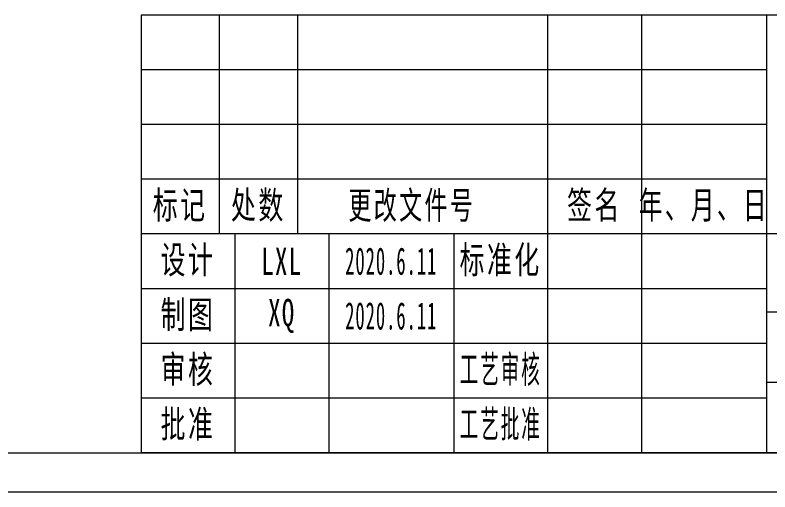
# Model space of a CAD drawing. Header units: millimetres. Extents: x -15766 to 80009, y -9701 to 15159.
# Drawn here: x -11789.4 to -11692.9, y 4666.5 to 4727.5 of the extents above; entities that cross this region are included whole.
import ezdxf

# ---------------------------------------------------------------- set-up
doc = ezdxf.new("R2010")
doc.units = ezdxf.units.MM
for name, color, linetype, lineweight in [('CDRAFT0', 7, 'Continuous', 18), ('title_frame', 7, 'Continuous', 18), ('尺寸线层', 3, 'Continuous', 18), ('粗实线层_1', 7, 'Continuous', 15), ('细实线层', 7, 'Continuous', 18)]:
    doc.layers.add(name, color=color, linetype=linetype, lineweight=lineweight)
doc.styles.add('UserTxtStyle1', font='', dxfattribs={"width": 0.618357})
doc.styles.add('UserTxtStyle2', font='', dxfattribs={"width": 0.634692})
doc.styles.add('标准', font='', dxfattribs={"width": 0.667})
doc.styles.get('UserTxtStyle1').set_extended_font_data('宋体')
doc.styles.get('UserTxtStyle2').set_extended_font_data('宋体')
doc.styles.get('标准').set_extended_font_data('宋体')

# ---------------------------------------------------------------- blocks, each defined once
blk = doc.blocks.new('*X1435')
at = {"layer": 'CDRAFT0'}
blk.add_line((0, 0), (420, 0), dxfattribs=at)
at = {"layer": '粗实线层_1'}
blk.add_line((25, 5), (415, 5), dxfattribs=at)

msp = doc.modelspace()

# ---------------------------------------------------------------- linework, layer by layer
at = {"layer": '粗实线层_1'}
for p, q in [((-11593.32584, 4727.51982), (-11773.32584, 4727.51982)), ((-11773.32584, 4727.51982), (-11773.32584, 4671.51982)), ((-11693.32584, 4727.51982), (-11693.32584, 4671.51982)), ((-11643.32584, 4699.51982), (-11773.32584, 4699.51982)), ((-11733.32584, 4699.51982), (-11733.32584, 4671.51982)), ((-11693.32584, 4692.51982), (-11773.32584, 4692.51982)), ((-11693.32584, 4685.51982), (-11773.32584, 4685.51982)), ((-11643.32584, 4680.51982), (-11693.32584, 4680.51982)), ((-11693.32584, 4678.51982), (-11773.32584, 4678.51982)), ((-11593.32584, 4671.51982), (-11773.32584, 4671.51982))]:
    msp.add_line(p, q, dxfattribs=at)
at = {"layer": '细实线层'}
for p, q in [((-11763.32584, 4727.51982), (-11763.32584, 4699.51982)), ((-11753.32584, 4727.51982), (-11753.32584, 4699.51982)), ((-11721.32584, 4727.51982), (-11721.32584, 4671.51982)), ((-11709.32584, 4727.51982), (-11709.32584, 4671.51982)), ((-11693.32584, 4720.51982), (-11773.32584, 4720.51982)), ((-11693.32584, 4713.51982), (-11773.32584, 4713.51982)), ((-11693.32584, 4706.51982), (-11773.32584, 4706.51982)), ((-11761.32584, 4699.51982), (-11761.32584, 4671.51982)), ((-11749.32584, 4699.51982), (-11749.32584, 4671.51982)), ((-11643.32584, 4689.51982), (-11693.32584, 4689.51982))]:
    msp.add_line(p, q, dxfattribs=at)

# ---------------------------------------------------------------- block references
at = {"layer": 'title_frame'}
msp.add_blockref('*X1435', (-12008.32584, 4666.51982), dxfattribs=at)

# ---------------------------------------------------------------- texts
at = {"layer": '尺寸线层', "char_height": 3.5, "attachment_point": 5, "line_spacing_factor": 1.15057}
for s, insert, width, style in [('\\T1.1;签名', (-11715.32584, 4703.01982), 22, '标准'), ('\\T1.1;年、月、日', (-11701.32584, 4703.01982), 30, 'UserTxtStyle2'), ('\\T1.1;标记', (-11768.32584, 4703.01982), 18, '标准'), ('\\T1.1;处数', (-11758.32584, 4703.01982), 18, '标准'), ('\\T1.1;更改文件号', (-11738.69242, 4702.99582), 30, 'UserTxtStyle1'), ('\\T1.1;设计', (-11767.32584, 4696.01982), 22, '标准'), ('{\\T1.1;LXL}', (-11755.32584, 4696.01982), 22, '标准'), ('\\T1.1;标准化', (-11727.32584, 4696.01982), 22, '标准'), ('{\\W0.5;\\T1.1;2020.6.11}', (-11741.32584, 4696.01982), 16, '标准'), ('\\T1.1;制图', (-11767.32584, 4689.01982), 22, '标准'), ('{\\T1.1;XQ}', (-11755.32584, 4689.01982), 22, '标准'), ('{\\W0.5;\\T1.1;2020.6.11}', (-11741.32584, 4689.01982), 16, '标准'), ('\\T1.1;审核', (-11767.32584, 4682.01982), 22, '标准'), ('{\\W0.5;\\T1.1;工艺审核}', (-11727.32584, 4682.01982), 22, '标准'), ('{\\T1.1;批准}', (-11767.32584, 4675.01982), 22, '标准'), ('{\\W0.5;\\T1.1;工艺批准}', (-11727.32584, 4675.01982), 22, '标准')]:
    msp.add_mtext(s, dxfattribs=dict(at, insert=insert, width=width, style=style))

doc.saveas('drawing.dxf')
